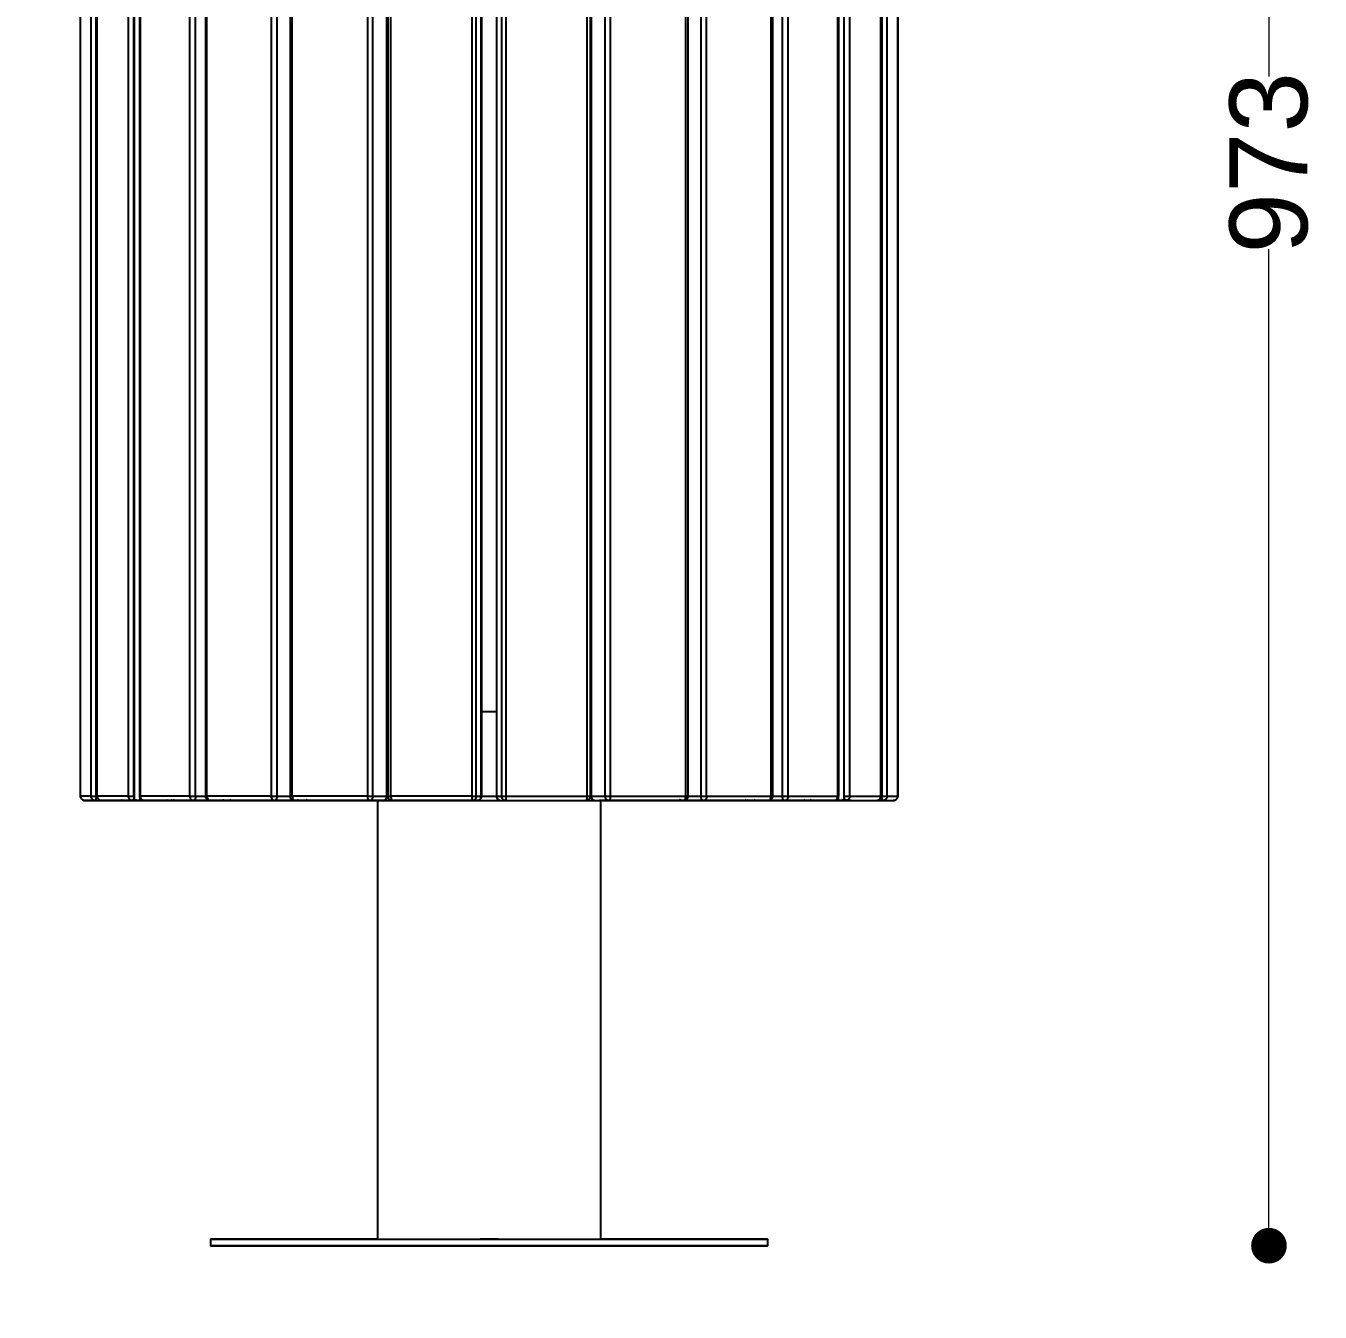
# Model space of a CAD drawing. Header units: millimetres. Extents: x 10366 to 13995, y 24552 to 29685.
# Drawn here: x 11081 to 11662, y 25320 to 25898 of the extents above; entities that cross this region are included whole.
import ezdxf

# ---------------------------------------------------------------- set-up
doc = ezdxf.new("R2010")
doc.units = ezdxf.units.MM
doc.header["$LTSCALE"] = 3
doc.layers.add('Default', color=7, linetype='Continuous')
doc.styles.get("Standard").update_dxf_attribs({"font": 'arial.ttf'})
doc.dimstyles.new('MATEUSZ', dxfattribs={"dimtxt": 35, "dimasz": 16, "dimexe": 0.18, "dimexo": 0.0625, "dimgap": 0.09, "dimtad": 0, "dimdec": 0, "dimdsep": 46, "dimtxsty": 'Standard', "dimblk": 'DOT', "dimcen": 0.09, "dimse1": 1, "dimse2": 1, "dimadec": 0, "dimazin": 0, "dimtfac": 1, "dimtdec": 0, "dimtofl": 0, "dimtmove": 0, "dimatfit": 3, "dimfxl": 1, "dimtolj": 1, "dimtzin": 0, "dimlwd": 9, "dimlwe": 9, "dimarcsym": 0})

# ---------------------------------------------------------------- blocks, each defined once
blk = doc.blocks.new('_Dot')
at = {"color": 0, "linetype": 'ByBlock', "lineweight": -2}
blk.add_line((-0.5, 0), (-1, 0), dxfattribs=at)
at = {"color": 0, "linetype": 'ByBlock', "const_width": 0.5}
blk.add_lwpolyline([(-0.25, 0, 1), (0.25, 0, 1)], format="xyb", close=True, dxfattribs=at)
blk = doc.blocks.new('*D24')
at = {"color": 0, "lineweight": 9, "transparency": 16777216}
for p, q in [((11104.79, 25244.49), (11249.39, 25244.49)), ((11472.79, 25244.49), (11328.19, 25244.49))]:
    blk.add_line(p, q, dxfattribs=at)
at = {"layer": 'Defpoints', "color": 0, "transparency": 16777216}
for p in [(11088.79, 26322.82), (11488.79, 26322.82), (11488.79, 25244.49)]:
    blk.add_point(p, dxfattribs=at)
at = {"color": 0, "lineweight": 9, "transparency": 16777216, "xscale": 16, "yscale": 16, "zscale": 16, "rotation": 180}
blk.add_blockref('_Dot', (11088.79, 25244.49), dxfattribs=at)
at = {"color": 0, "lineweight": 9, "transparency": 16777216, "xscale": 16, "yscale": 16, "zscale": 16}
blk.add_blockref('_Dot', (11488.79, 25244.49), dxfattribs=at)
at = {"color": 0, "transparency": 16777216, "insert": (11288.79, 25244.49), "char_height": 35, "attachment_point": 5}
blk.add_mtext('\\A1;400', dxfattribs=at)
blk = doc.blocks.new('*D25')
at = {"color": 0, "lineweight": 9, "transparency": 16777216}
for p, q in [((11639.02, 26306.82), (11639.02, 25875.07)), ((11639.02, 25365.82), (11639.02, 25797.56))]:
    blk.add_line(p, q, dxfattribs=at)
at = {"layer": 'Defpoints', "color": 0, "transparency": 16777216}
for p in [(11488.79, 26322.82), (11413.82, 25349.82), (11639.02, 25349.82)]:
    blk.add_point(p, dxfattribs=at)
at = {"color": 0, "lineweight": 9, "transparency": 16777216, "xscale": 16, "yscale": 16, "zscale": 16}
for p, rotation in [((11639.02, 26322.82), 90), ((11639.02, 25349.82), 270)]:
    blk.add_blockref('_Dot', p, dxfattribs=dict(at, rotation=rotation))
at = {"color": 0, "transparency": 16777216, "insert": (11639.02, 25836.32), "char_height": 35, "attachment_point": 5, "rotation": 90}
blk.add_mtext('\\A1;973', dxfattribs=at)

msp = doc.modelspace()

# ---------------------------------------------------------------- linework, layer by layer
at = {"layer": 'Default'}
for p, q in [((11105.33, 25551.82), (11105.33, 26147.82)), ((11105.34, 25551.82), (11105.34, 26147.82)), ((11110.1, 25551.82), (11110.1, 26147.82)), ((11112.29, 25551.82), (11112.29, 26147.82)), ((11112.78, 25551.82), (11112.78, 26147.82)), ((11112.87, 25551.82), (11112.87, 26147.82)), ((11126.85, 25551.82), (11126.85, 26147.82)), ((11129.31, 25551.82), (11129.31, 26147.82)), ((11131.95, 25551.82), (11131.95, 26147.82)), ((11132.22, 25551.82), (11132.22, 26147.82)), ((11154.47, 25551.82), (11154.47, 26147.82)), ((11157.03, 25551.82), (11157.03, 26147.82)), ((11161.55, 25551.82), (11161.55, 26147.82)), ((11162.08, 25551.82), (11162.08, 26147.82)), ((11191.11, 25551.82), (11191.11, 26147.82)), ((11193.6, 25551.82), (11193.6, 26147.82)), ((11199.56, 25551.82), (11199.56, 26147.82)), ((11200.44, 25551.82), (11200.44, 26147.82)), ((11234.31, 25551.82), (11234.31, 26147.82)), ((11236.57, 25551.82), (11236.57, 26147.82)), ((11242.82, 25551.82), (11242.82, 26147.82)), ((11243.02, 26147.82), (11243.02, 25551.82)), ((11243.41, 25551.82), (11243.41, 26147.82)), ((11244.74, 25551.82), (11244.74, 26147.82)), ((11281.17, 25551.82), (11281.17, 26147.82)), ((11283.03, 25551.82), (11283.03, 26147.82)), ((11285.3, 25551.82), (11285.3, 26147.82)), ((11285.33, 26147.82), (11285.33, 25551.82)), ((11292.25, 25551.82), (11292.25, 26147.82)), ((11292.27, 25551.82), (11292.27, 26147.82)), ((11294.53, 25551.82), (11294.53, 26147.82)), ((11296.4, 25551.82), (11296.4, 26147.82)), ((11332.83, 25551.82), (11332.83, 26147.82)), ((11334.15, 26147.82), (11334.15, 25551.82)), ((11334.56, 25551.82), (11334.56, 26147.82)), ((11334.75, 25551.82), (11334.75, 26147.82)), ((11341, 25551.82), (11341, 26147.82)), ((11343.26, 25551.82), (11343.26, 26147.82)), ((11377.13, 25551.82), (11377.13, 26147.82)), ((11378.02, 26147.82), (11378.02, 25551.82)), ((11383.97, 25551.82), (11383.97, 26147.82)), ((11386.46, 25551.82), (11386.46, 26147.82)), ((11415.51, 25551.82), (11415.51, 26147.82)), ((11416.04, 26147.82), (11416.04, 25551.82)), ((11420.56, 25551.82), (11420.56, 26147.82)), ((11423.12, 25551.82), (11423.12, 26147.82)), ((11445.38, 25551.82), (11445.38, 26147.82)), ((11445.65, 26147.82), (11445.65, 25551.82)), ((11448.3, 25551.82), (11448.3, 26147.82)), ((11450.76, 25551.82), (11450.76, 26147.82)), ((11464.75, 25551.82), (11464.75, 26147.82)), ((11464.84, 26147.82), (11464.84, 25551.82)), ((11465.34, 25551.82), (11465.34, 26147.82)), ((11467.53, 25551.82), (11467.53, 26147.82)), ((11472.31, 25551.82), (11472.31, 26147.82)), ((11472.32, 26147.82), (11472.32, 25551.82)), ((11129.4, 26059.82), (11129.4, 25549.82)), ((11131.9, 26059.82), (11131.9, 25549.82)), ((11445.63, 26059.82), (11445.63, 25549.82)), ((11448.18, 26059.82), (11448.18, 25549.82)), ((11110.1, 25551.82), (11105.34, 25551.82)), ((11112.08, 25549.82), (11107.32, 25549.82)), ((11107.32, 25549.82), (11123.19, 25549.82)), ((11112.08, 25549.82), (11127.94, 25549.82)), ((11112.29, 25551.82), (11113.1, 25551.82)), ((11126.85, 25551.82), (11112.87, 25551.82)), ((11114.72, 25549.82), (11129.53, 25549.82)), ((11128.7, 25549.82), (11114.72, 25549.82)), ((11128.7, 25549.82), (11143.5, 25549.82)), ((11146.72, 25549.82), (11129.4, 25549.82)), ((11129.4, 25549.82), (11131.9, 25549.82)), ((11149.22, 25549.82), (11131.9, 25549.82)), ((11154.47, 25551.82), (11132.22, 25551.82)), ((11156.06, 25549.82), (11133.81, 25549.82)), ((11133.81, 25549.82), (11146.56, 25549.82)), ((11156.06, 25549.82), (11168.81, 25549.82)), ((11157.03, 25551.82), (11162.08, 25551.82)), ((11191.11, 25551.82), (11162.08, 25551.82)), ((11163.31, 25549.82), (11173.14, 25549.82)), ((11192.34, 25549.82), (11163.31, 25549.82)), ((11192.34, 25549.82), (11202.17, 25549.82)), ((11193.6, 25551.82), (11199.94, 25551.82)), ((11234.31, 25551.82), (11200.44, 25551.82)), ((11235.09, 25549.82), (11201.23, 25549.82)), ((11201.23, 25549.82), (11207.48, 25549.82)), ((11241.35, 25549.82), (11207.48, 25549.82)), ((11235.09, 25549.82), (11241.35, 25549.82)), ((11236.57, 25551.82), (11242.82, 25551.82)), ((11238.82, 25352.82), (11238.82, 25549.82)), ((11281.17, 25551.82), (11244.74, 25551.82)), ((11281.45, 25549.82), (11245.02, 25549.82)), ((11283.72, 25549.82), (11247.29, 25549.82)), ((11281.45, 25549.82), (11283.72, 25549.82)), ((11283.03, 25551.82), (11285.3, 25551.82)), ((11292.27, 25551.82), (11294.53, 25551.82)), ((11293.85, 25549.82), (11296.11, 25549.82)), ((11293.85, 25549.82), (11330.29, 25549.82)), ((11296.11, 25549.82), (11332.55, 25549.82)), ((11296.4, 25551.82), (11332.83, 25551.82)), ((11334.75, 25551.82), (11341, 25551.82)), ((11336.22, 25549.82), (11342.48, 25549.82)), ((11336.22, 25549.82), (11370.1, 25549.82)), ((11338.82, 25549.82), (11338.82, 25352.82)), ((11342.48, 25549.82), (11376.35, 25549.82)), ((11343.26, 25551.82), (11377.13, 25551.82)), ((11370.1, 25549.82), (11376.35, 25549.82)), ((11375.41, 25549.82), (11385.24, 25549.82)), ((11377.84, 25551.82), (11383.97, 25551.82)), ((11385.24, 25549.82), (11414.28, 25549.82)), ((11386.46, 25551.82), (11415.51, 25551.82)), ((11404.45, 25549.82), (11414.28, 25549.82)), ((11408.79, 25549.82), (11421.53, 25549.82)), ((11415.51, 25551.82), (11420.56, 25551.82)), ((11421.53, 25549.82), (11443.79, 25549.82)), ((11423.12, 25551.82), (11445.38, 25551.82)), ((11428.43, 25549.82), (11445.63, 25549.82)), ((11430.98, 25549.82), (11448.18, 25549.82)), ((11431.05, 25549.82), (11443.79, 25549.82)), ((11434.11, 25549.82), (11448.91, 25549.82)), ((11445.63, 25549.82), (11448.18, 25549.82)), ((11448.1, 25549.82), (11462.9, 25549.82)), ((11448.91, 25549.82), (11462.9, 25549.82)), ((11449.68, 25549.82), (11465.55, 25549.82)), ((11450.76, 25551.82), (11464.75, 25551.82)), ((11454.46, 25549.82), (11470.32, 25549.82)), ((11464.68, 25551.82), (11465.34, 25551.82)), ((11465.55, 25549.82), (11470.32, 25549.82)), ((11467.53, 25551.82), (11472.31, 25551.82)), ((11163.82, 25349.82), (11163.82, 25352.82)), ((11413.82, 25352.82), (11413.82, 25349.82))]:
    msp.add_line(p, q, dxfattribs=at)
for points in [[(11242.82, 25589.82, 0), (11243.41, 25589.82, 0)], [(11242.82, 25589.82, 0), (11243.41, 25589.82, 0)], [(11285.3, 25589.82, 0), (11288.82, 25589.82, 0)], [(11285.3, 25589.82, 0), (11288.82, 25589.82, 0)], [(11288.82, 25589.82, 0), (11292.27, 25589.82, 0)], [(11288.82, 25589.82, 0), (11292.27, 25589.82, 0)], [(11334.15, 25589.82, 0), (11334.75, 25589.82, 0)], [(11334.15, 25589.82, 0), (11334.75, 25589.82, 0)], [(11107.32, 25549.82, 0), (11107.13, 25549.83, 0), (11106.94, 25549.86, 0), (11106.75, 25549.9, 0), (11106.57, 25549.96, 0), (11106.4, 25550.04, 0), (11106.24, 25550.14, 0), (11106.08, 25550.25, 0), (11105.93, 25550.38, 0), (11105.8, 25550.53, 0), (11105.68, 25550.68, 0), (11105.57, 25550.86, 0), (11105.48, 25551.04, 0), (11105.42, 25551.22, 0), (11105.37, 25551.42, 0), (11105.34, 25551.62, 0), (11105.33, 25551.82, 0)], [(11105.44, 25551.18, 0), (11105.36, 25551.5, 0), (11105.34, 25551.82, 0)], [(11105.34, 25551.82, 0), (11105.34, 25551.64, 0), (11105.37, 25551.45, 0), (11105.41, 25551.27, 0), (11105.48, 25551.08, 0), (11105.56, 25550.9, 0), (11105.66, 25550.72, 0), (11105.78, 25550.56, 0), (11105.92, 25550.4, 0), (11106.07, 25550.27, 0), (11106.23, 25550.14, 0), (11106.41, 25550.04, 0), (11106.59, 25549.96, 0), (11106.77, 25549.9, 0), (11106.96, 25549.85, 0), (11107.14, 25549.83, 0), (11107.32, 25549.82, 0)], [(11112.08, 25549.82, 0), (11111.9, 25549.83, 0), (11111.72, 25549.85, 0), (11111.53, 25549.9, 0), (11111.35, 25549.96, 0), (11111.17, 25550.04, 0), (11110.99, 25550.14, 0), (11110.83, 25550.27, 0), (11110.68, 25550.4, 0), (11110.54, 25550.56, 0), (11110.42, 25550.72, 0), (11110.32, 25550.9, 0), (11110.23, 25551.08, 0), (11110.17, 25551.27, 0), (11110.13, 25551.45, 0), (11110.1, 25551.64, 0), (11110.1, 25551.82, 0)], [(11110.1, 25551.82, 0), (11110.17, 25551.82, 0), (11110.53, 25551.82, 0), (11112.29, 25551.82, 0)], [(11112.29, 25551.82, 0), (11112.22, 25550.4, 0), (11112.15, 25549.96, 0), (11112.14, 25549.9, 0), (11112.12, 25549.85, 0), (11112.11, 25549.84, 0), (11112.1, 25549.83, 0), (11112.1, 25549.83, 0), (11112.09, 25549.82, 0), (11112.09, 25549.82, 0), (11112.09, 25549.82, 0), (11112.08, 25549.82, 0), (11112.08, 25549.82, 0), (11112.08, 25549.82, 0)], [(11114.72, 25549.82, 0), (11114.53, 25549.83, 0), (11114.35, 25549.86, 0), (11114.17, 25549.9, 0), (11113.99, 25549.97, 0), (11113.82, 25550.05, 0), (11113.66, 25550.14, 0), (11113.51, 25550.26, 0), (11113.36, 25550.39, 0), (11113.23, 25550.53, 0), (11113.12, 25550.69, 0), (11113.02, 25550.86, 0), (11112.93, 25551.04, 0), (11112.86, 25551.23, 0), (11112.82, 25551.42, 0), (11112.79, 25551.62, 0), (11112.78, 25551.82, 0)], [(11112.87, 25551.82, 0), (11112.91, 25551.45, 0), (11112.95, 25551.27, 0), (11113, 25551.08, 0), (11113.08, 25550.9, 0), (11113.18, 25550.72, 0), (11113.29, 25550.56, 0), (11113.42, 25550.4, 0), (11113.56, 25550.27, 0), (11113.71, 25550.14, 0), (11113.87, 25550.04, 0), (11114.04, 25549.96, 0), (11114.22, 25549.9, 0), (11114.39, 25549.85, 0), (11114.56, 25549.83, 0), (11114.72, 25549.82, 0)], [(11114.75, 25549.82, 0), (11114.58, 25549.83, 0), (11114.4, 25549.85, 0), (11114.22, 25549.9, 0), (11114.04, 25549.97, 0)], [(11124.06, 25550.03, 0), (11123.85, 25549.93, 0), (11123.62, 25549.87, 0), (11123.4, 25549.83, 0), (11123.19, 25549.82, 0)], [(11123.19, 25549.82, 0), (11123.36, 25549.83, 0), (11123.54, 25549.85, 0), (11123.72, 25549.89, 0), (11123.9, 25549.95, 0)], [(11238.83, 25549.82, 0), (11148.25, 25549.82, 0), (11128.65, 25549.82, 0), (11126.19, 25549.82, 0), (11126.18, 25549.82, 0), (11126.18, 25549.82, 0), (11126.18, 25549.82, 0), (11126.18, 25549.82, 0), (11126.18, 25549.82, 0), (11126.18, 25549.82, 0), (11126.18, 25549.82, 0), (11126.18, 25549.82, 0), (11126.18, 25549.82, 0), (11126.18, 25549.82, 0), (11126.18, 25549.82, 0), (11126.18, 25549.82, 0), (11126.18, 25549.82, 0), (11126.19, 25549.82, 0), (11126.2, 25549.82, 0), (11126.24, 25549.82, 0), (11126.41, 25549.82, 0), (11127.09, 25549.82, 0), (11129.96, 25549.82, 0), (11142.12, 25549.82, 0), (11288.82, 25549.82, 0)], [(11238.83, 25549.82, 0), (11148.25, 25549.82, 0), (11128.65, 25549.82, 0), (11126.19, 25549.82, 0), (11126.18, 25549.82, 0), (11126.18, 25549.82, 0), (11126.18, 25549.82, 0), (11126.18, 25549.82, 0), (11126.18, 25549.82, 0), (11126.18, 25549.82, 0), (11126.18, 25549.82, 0), (11126.18, 25549.82, 0), (11126.18, 25549.82, 0), (11126.18, 25549.82, 0), (11126.18, 25549.82, 0), (11126.18, 25549.82, 0), (11126.18, 25549.82, 0), (11126.19, 25549.82, 0), (11126.2, 25549.82, 0), (11126.24, 25549.82, 0), (11126.41, 25549.82, 0), (11127.09, 25549.82, 0), (11129.96, 25549.82, 0), (11142.12, 25549.82, 0), (11288.82, 25549.82, 0)], [(11126.85, 25551.82, 0), (11127.2, 25551.82, 0), (11129.31, 25551.82, 0)], [(11128.7, 25549.82, 0), (11128.53, 25549.83, 0), (11128.36, 25549.85, 0), (11128.19, 25549.9, 0), (11128.02, 25549.96, 0), (11127.85, 25550.04, 0), (11127.69, 25550.14, 0), (11127.53, 25550.27, 0), (11127.39, 25550.4, 0), (11127.26, 25550.56, 0), (11127.15, 25550.72, 0), (11127.05, 25550.9, 0), (11126.98, 25551.08, 0), (11126.92, 25551.27, 0), (11126.88, 25551.45, 0), (11126.85, 25551.82, 0)], [(11129.03, 25550.14, 0), (11128.78, 25550, 0), (11128.5, 25549.9, 0), (11128.23, 25549.84, 0), (11127.94, 25549.82, 0)], [(11129.31, 25551.82, 0), (11129.26, 25551.08, 0), (11129.21, 25550.72, 0), (11129.13, 25550.4, 0), (11129.03, 25550.14, 0), (11128.98, 25550.04, 0), (11128.92, 25549.96, 0), (11128.86, 25549.9, 0), (11128.84, 25549.87, 0), (11128.81, 25549.85, 0), (11128.78, 25549.84, 0), (11128.75, 25549.83, 0), (11128.72, 25549.82, 0), (11128.7, 25549.82, 0)], [(11129.53, 25549.82, 0), (11129.7, 25549.83, 0), (11129.88, 25549.86, 0), (11130.07, 25549.91, 0), (11130.25, 25549.98, 0)], [(11130.4, 25550.05, 0), (11130.19, 25549.94, 0), (11129.97, 25549.87, 0), (11129.76, 25549.83, 0), (11129.55, 25549.82, 0)], [(11133.81, 25549.82, 0), (11133.63, 25549.83, 0), (11133.45, 25549.86, 0), (11133.27, 25549.91, 0), (11133.1, 25549.97, 0), (11132.94, 25550.05, 0), (11132.78, 25550.15, 0), (11132.64, 25550.27, 0), (11132.5, 25550.4, 0), (11132.38, 25550.54, 0), (11132.27, 25550.7, 0), (11132.17, 25550.87, 0), (11132.09, 25551.05, 0), (11132.03, 25551.23, 0), (11131.99, 25551.43, 0), (11131.96, 25551.62, 0), (11131.95, 25551.82, 0)], [(11132.22, 25551.82, 0), (11132.25, 25551.45, 0), (11132.33, 25551.08, 0), (11132.4, 25550.9, 0), (11132.48, 25550.72, 0), (11132.58, 25550.56, 0), (11132.69, 25550.4, 0), (11132.81, 25550.27, 0), (11132.94, 25550.14, 0), (11133.08, 25550.04, 0), (11133.23, 25549.96, 0), (11133.38, 25549.9, 0), (11133.52, 25549.85, 0), (11133.67, 25549.83, 0), (11133.81, 25549.82, 0)], [(11133.86, 25549.82, 0), (11133.56, 25549.84, 0), (11133.27, 25549.92, 0), (11133, 25550.04, 0), (11132.75, 25550.21, 0)], [(11144.45, 25550.07, 0), (11144.22, 25549.96, 0), (11143.99, 25549.88, 0), (11143.75, 25549.84, 0), (11143.5, 25549.82, 0)], [(11144.46, 25550.06, 0), (11144.24, 25549.95, 0), (11144.01, 25549.88, 0), (11143.78, 25549.83, 0), (11143.53, 25549.82, 0)], [(11146.6, 25549.82, 0), (11146.53, 25549.82, 0), (11146.45, 25549.84, 0), (11146.38, 25549.87, 0), (11146.31, 25549.91, 0), (11146.23, 25549.96, 0), (11146.16, 25550.03, 0), (11146.09, 25550.11, 0), (11146.03, 25550.2, 0)], [(11146.56, 25549.82, 0), (11146.71, 25549.83, 0), (11146.87, 25549.86, 0), (11147.03, 25549.91, 0), (11147.19, 25549.98, 0)], [(11147.34, 25550.05, 0), (11147.16, 25549.95, 0), (11146.97, 25549.87, 0), (11146.78, 25549.83, 0), (11146.6, 25549.82, 0)], [(11154.47, 25551.82, 0), (11157.03, 25551.82, 0)], [(11156.06, 25549.82, 0), (11155.92, 25549.83, 0), (11155.77, 25549.85, 0), (11155.63, 25549.9, 0), (11155.48, 25549.96, 0), (11155.33, 25550.04, 0), (11155.19, 25550.14, 0), (11155.06, 25550.27, 0), (11154.94, 25550.4, 0), (11154.83, 25550.56, 0), (11154.73, 25550.72, 0), (11154.65, 25550.9, 0), (11154.53, 25551.27, 0), (11154.49, 25551.55, 0), (11154.47, 25551.82, 0)], [(11157.03, 25551.82, 0), (11157.02, 25551.45, 0), (11156.96, 25551.08, 0), (11156.87, 25550.72, 0), (11156.75, 25550.4, 0), (11156.67, 25550.27, 0), (11156.59, 25550.14, 0), (11156.51, 25550.04, 0), (11156.42, 25549.96, 0), (11156.33, 25549.9, 0), (11156.24, 25549.85, 0), (11156.2, 25549.84, 0), (11156.15, 25549.83, 0), (11156.11, 25549.82, 0), (11156.06, 25549.82, 0)], [(11163.31, 25549.82, 0), (11163.13, 25549.83, 0), (11162.95, 25549.86, 0), (11162.78, 25549.91, 0), (11162.62, 25549.98, 0), (11162.46, 25550.07, 0), (11162.31, 25550.17, 0), (11162.17, 25550.29, 0), (11162.05, 25550.42, 0), (11161.94, 25550.56, 0), (11161.83, 25550.72, 0), (11161.75, 25550.89, 0), (11161.67, 25551.07, 0), (11161.62, 25551.25, 0), (11161.58, 25551.44, 0), (11161.55, 25551.82, 0)], [(11162.08, 25551.82, 0), (11162.1, 25551.45, 0), (11162.16, 25551.08, 0), (11162.28, 25550.72, 0), (11162.44, 25550.4, 0), (11162.53, 25550.27, 0), (11162.64, 25550.14, 0), (11162.74, 25550.04, 0), (11162.86, 25549.96, 0), (11162.97, 25549.9, 0), (11163.08, 25549.85, 0), (11163.2, 25549.83, 0), (11163.31, 25549.82, 0)], [(11168.81, 25549.82, 0), (11168.88, 25549.82, 0), (11168.95, 25549.84, 0), (11169.02, 25549.86, 0), (11169.09, 25549.9, 0), (11169.16, 25549.95, 0), (11169.23, 25550.01, 0), (11169.29, 25550.09, 0), (11169.36, 25550.17, 0)], [(11169.68, 25550.05, 0), (11169.47, 25549.95, 0), (11169.26, 25549.88, 0), (11169.04, 25549.83, 0), (11168.81, 25549.82, 0)], [(11168.86, 25549.82, 0), (11169.08, 25549.84, 0), (11169.19, 25549.86, 0), (11169.3, 25549.9, 0), (11169.42, 25549.95, 0), (11169.53, 25550, 0), (11169.74, 25550.16, 0)], [(11169.69, 25550.03, 0), (11169.5, 25549.94, 0), (11169.29, 25549.87, 0), (11169.08, 25549.83, 0), (11168.86, 25549.82, 0)], [(11173.19, 25549.82, 0), (11173.1, 25549.82, 0), (11173, 25549.84, 0), (11172.9, 25549.87, 0), (11172.8, 25549.91, 0), (11172.71, 25549.97, 0), (11172.61, 25550.04, 0), (11172.52, 25550.13, 0), (11172.43, 25550.22, 0)], [(11191.11, 25551.82, 0), (11193.6, 25551.82, 0)], [(11192.34, 25549.82, 0), (11192.23, 25549.83, 0), (11192.12, 25549.85, 0), (11192, 25549.9, 0), (11191.89, 25549.96, 0), (11191.78, 25550.04, 0), (11191.67, 25550.14, 0), (11191.57, 25550.27, 0), (11191.47, 25550.4, 0), (11191.39, 25550.56, 0), (11191.25, 25550.9, 0), (11191.16, 25551.27, 0), (11191.11, 25551.82, 0)], [(11193.6, 25551.82, 0), (11193.58, 25551.45, 0), (11193.51, 25551.08, 0), (11193.4, 25550.72, 0), (11193.23, 25550.4, 0), (11193.14, 25550.27, 0), (11193.03, 25550.14, 0), (11192.92, 25550.04, 0), (11192.81, 25549.96, 0), (11192.69, 25549.9, 0), (11192.57, 25549.85, 0), (11192.45, 25549.83, 0), (11192.34, 25549.82, 0)], [(11199.56, 25551.82, 0), (11199.56, 25551.82, 0), (11199.56, 25551.82, 0), (11199.56, 25551.82, 0), (11199.56, 25551.82, 0), (11199.56, 25551.82, 0), (11199.56, 25551.82, 0), (11199.56, 25551.82, 0), (11199.56, 25551.82, 0), (11199.56, 25551.82, 0), (11199.56, 25551.82, 0), (11199.56, 25551.82, 0), (11199.56, 25551.82, 0), (11199.56, 25551.82, 0), (11199.56, 25551.82, 0), (11199.59, 25551.82, 0), (11199.8, 25551.82, 0), (11200.44, 25551.82, 0)], [(11201.23, 25549.82, 0), (11201.05, 25549.83, 0), (11200.88, 25549.86, 0), (11200.72, 25549.91, 0), (11200.56, 25549.99, 0), (11200.41, 25550.08, 0), (11200.26, 25550.18, 0), (11200.14, 25550.3, 0), (11200.02, 25550.44, 0), (11199.91, 25550.58, 0), (11199.82, 25550.74, 0), (11199.68, 25551.08, 0), (11199.59, 25551.45, 0), (11199.56, 25551.82, 0)], [(11200.44, 25551.82, 0), (11200.5, 25551.08, 0), (11200.57, 25550.72, 0), (11200.67, 25550.4, 0), (11200.8, 25550.14, 0), (11200.87, 25550.04, 0), (11200.94, 25549.96, 0), (11201.01, 25549.9, 0), (11201.05, 25549.87, 0), (11201.08, 25549.85, 0), (11201.12, 25549.84, 0), (11201.15, 25549.83, 0), (11201.19, 25549.82, 0), (11201.23, 25549.82, 0)], [(11200.57, 25550.08, 0), (11200.75, 25549.96, 0), (11200.93, 25549.88, 0), (11201.12, 25549.83, 0), (11201.3, 25549.82, 0)], [(11202.17, 25549.82, 0), (11202.26, 25549.82, 0), (11202.35, 25549.84, 0), (11202.43, 25549.86, 0), (11202.52, 25549.9, 0), (11202.61, 25549.95, 0), (11202.7, 25550, 0), (11202.79, 25550.07, 0), (11202.87, 25550.15, 0)], [(11202.99, 25550.05, 0), (11202.8, 25549.95, 0), (11202.6, 25549.88, 0), (11202.39, 25549.83, 0), (11202.17, 25549.82, 0)], [(11203.01, 25550.02, 0), (11202.82, 25549.93, 0), (11202.63, 25549.87, 0), (11202.44, 25549.83, 0), (11202.23, 25549.82, 0)], [(11207.55, 25549.82, 0), (11207.44, 25549.82, 0), (11207.33, 25549.84, 0), (11207.22, 25549.87, 0), (11207.11, 25549.91, 0), (11207, 25549.96, 0), (11206.89, 25550.03, 0), (11206.78, 25550.11, 0), (11206.68, 25550.2, 0)], [(11235.09, 25549.82, 0), (11235.06, 25549.82, 0), (11235.02, 25549.83, 0), (11234.99, 25549.84, 0), (11234.95, 25549.85, 0), (11234.91, 25549.87, 0), (11234.88, 25549.9, 0), (11234.8, 25549.96, 0), (11234.73, 25550.04, 0), (11234.66, 25550.14, 0), (11234.6, 25550.27, 0), (11234.49, 25550.56, 0), (11234.4, 25550.9, 0), (11234.34, 25551.27, 0), (11234.31, 25551.82, 0)], [(11234.31, 25551.82, 0), (11236.57, 25551.82, 0)], [(11236.57, 25551.82, 0), (11236.54, 25551.45, 0), (11236.46, 25551.08, 0), (11236.33, 25550.72, 0), (11236.24, 25550.56, 0), (11236.13, 25550.4, 0), (11236.02, 25550.27, 0), (11235.9, 25550.14, 0), (11235.77, 25550.04, 0), (11235.63, 25549.96, 0), (11235.5, 25549.9, 0), (11235.36, 25549.85, 0), (11235.22, 25549.83, 0), (11235.09, 25549.82, 0)], [(11238.82, 25549.82, 0), (11238.82, 25549.82, 0), (11238.82, 25549.82, 0), (11238.82, 25549.82, 0), (11238.82, 25549.82, 0), (11238.82, 25549.82, 0), (11238.82, 25549.82, 0), (11238.82, 25549.82, 0), (11238.82, 25549.82, 0), (11238.82, 25549.82, 0), (11238.82, 25549.82, 0), (11238.83, 25549.82, 0), (11238.84, 25549.82, 0), (11238.91, 25549.82, 0), (11239.17, 25549.82, 0), (11240.28, 25549.82, 0), (11244.99, 25549.82, 0), (11288.82, 25549.82, 0)], [(11241.35, 25549.82, 0), (11241.48, 25549.83, 0), (11241.62, 25549.85, 0), (11241.76, 25549.9, 0), (11241.89, 25549.96, 0), (11242.03, 25550.04, 0), (11242.16, 25550.14, 0), (11242.28, 25550.27, 0), (11242.39, 25550.4, 0), (11242.49, 25550.56, 0), (11242.58, 25550.72, 0), (11242.72, 25551.08, 0), (11242.8, 25551.45, 0), (11242.82, 25551.82, 0)], [(11243.02, 25551.82, 0), (11242.99, 25551.44, 0), (11242.89, 25551.06, 0), (11242.74, 25550.71, 0), (11242.64, 25550.56, 0), (11242.54, 25550.41, 0), (11242.42, 25550.28, 0), (11242.29, 25550.16, 0), (11242.15, 25550.06, 0), (11242, 25549.98, 0), (11241.85, 25549.91, 0), (11241.68, 25549.86, 0), (11241.52, 25549.83, 0), (11241.35, 25549.82, 0)], [(11242.82, 25551.82, 0), (11243.64, 25551.82, 0)], [(11243.44, 25551.82, 0), (11243.42, 25551.82, 0), (11243.41, 25551.82, 0), (11243.41, 25551.82, 0), (11243.41, 25551.82, 0), (11243.41, 25551.82, 0), (11243.41, 25551.82, 0), (11243.41, 25551.82, 0), (11243.41, 25551.82, 0), (11243.41, 25551.82, 0), (11243.41, 25551.82, 0), (11243.41, 25551.82, 0), (11243.41, 25551.82, 0), (11243.41, 25551.82, 0), (11243.41, 25551.82, 0), (11243.41, 25551.82, 0), (11243.41, 25551.82, 0), (11243.41, 25551.82, 0), (11243.41, 25551.82, 0), (11243.41, 25551.82, 0), (11243.41, 25551.82, 0), (11243.41, 25551.82, 0), (11243.41, 25551.82, 0), (11243.41, 25551.82, 0), (11243.42, 25551.82, 0), (11243.43, 25551.82, 0), (11243.47, 25551.82, 0), (11243.63, 25551.82, 0), (11244.74, 25551.82, 0)], [(11245.02, 25549.82, 0), (11244.85, 25549.83, 0), (11244.67, 25549.87, 0), (11244.51, 25549.92, 0), (11244.36, 25550, 0), (11244.21, 25550.09, 0), (11244.08, 25550.2, 0), (11243.95, 25550.32, 0), (11243.84, 25550.46, 0), (11243.74, 25550.6, 0), (11243.58, 25550.92, 0), (11243.47, 25551.27, 0), (11243.43, 25551.54, 0), (11243.41, 25551.82, 0)], [(11243.52, 25551.18, 0), (11243.46, 25551.5, 0), (11243.44, 25551.82, 0)], [(11245.02, 25549.82, 0), (11244.87, 25549.83, 0), (11244.71, 25549.86, 0), (11244.55, 25549.91, 0), (11244.4, 25549.98, 0)], [(11244.74, 25551.82, 0), (11244.82, 25550.4, 0), (11244.87, 25550.14, 0), (11244.92, 25549.96, 0), (11244.94, 25549.9, 0), (11244.96, 25549.87, 0), (11244.97, 25549.85, 0), (11244.98, 25549.84, 0), (11244.99, 25549.83, 0), (11245, 25549.83, 0), (11245, 25549.82, 0), (11245.01, 25549.82, 0), (11245.02, 25549.82, 0), (11245.02, 25549.82, 0)], [(11281.45, 25549.82, 0), (11281.44, 25549.82, 0), (11281.44, 25549.82, 0), (11281.43, 25549.82, 0), (11281.43, 25549.83, 0), (11281.42, 25549.83, 0), (11281.41, 25549.84, 0), (11281.4, 25549.85, 0), (11281.39, 25549.87, 0), (11281.36, 25549.93, 0), (11281.33, 25550, 0), (11281.28, 25550.2, 0), (11281.21, 25550.81, 0), (11281.17, 25551.82, 0)], [(11281.17, 25551.82, 0), (11283.03, 25551.82, 0)], [(11283.03, 25551.82, 0), (11283.01, 25551.45, 0), (11282.92, 25551.08, 0), (11282.78, 25550.72, 0), (11282.68, 25550.56, 0), (11282.57, 25550.4, 0), (11282.45, 25550.27, 0), (11282.32, 25550.14, 0), (11282.18, 25550.04, 0), (11282.03, 25549.96, 0), (11281.89, 25549.9, 0), (11281.74, 25549.85, 0), (11281.59, 25549.83, 0), (11281.45, 25549.82, 0)], [(11283.72, 25549.82, 0), (11283.86, 25549.83, 0), (11284.01, 25549.85, 0), (11284.15, 25549.9, 0), (11284.3, 25549.96, 0), (11284.44, 25550.04, 0), (11284.58, 25550.14, 0), (11284.72, 25550.27, 0), (11284.84, 25550.4, 0), (11284.95, 25550.56, 0), (11285.04, 25550.72, 0), (11285.12, 25550.9, 0), (11285.24, 25551.27, 0), (11285.29, 25551.55, 0), (11285.3, 25551.82, 0)], [(11285.33, 25551.82, 0), (11285.29, 25551.42, 0), (11285.2, 25551.04, 0), (11285.05, 25550.7, 0), (11284.96, 25550.55, 0), (11284.86, 25550.41, 0), (11284.75, 25550.28, 0), (11284.62, 25550.16, 0), (11284.49, 25550.07, 0), (11284.35, 25549.98, 0), (11284.2, 25549.91, 0), (11284.04, 25549.86, 0), (11283.88, 25549.83, 0), (11283.72, 25549.82, 0)], [(11285.23, 25551.82, 0), (11288.82, 25551.82, 0)], [(11288.82, 25551.82, 0), (11292.55, 25551.82, 0)], [(11288.82, 25549.82, 0), (11327.24, 25549.82, 0), (11337.29, 25549.82, 0), (11338.78, 25549.82, 0), (11338.82, 25549.82, 0), (11338.82, 25549.82, 0), (11338.82, 25549.82, 0), (11338.82, 25549.82, 0), (11338.82, 25549.82, 0), (11338.82, 25549.82, 0), (11338.82, 25549.82, 0), (11338.82, 25549.82, 0), (11338.82, 25549.82, 0), (11338.82, 25549.82, 0), (11338.82, 25549.82, 0), (11338.82, 25549.82, 0), (11338.82, 25549.82, 0), (11338.82, 25549.82, 0), (11338.82, 25549.82, 0), (11338.82, 25549.82, 0), (11338.82, 25549.82, 0), (11338.8, 25549.82, 0), (11338.72, 25549.82, 0), (11338.18, 25549.82, 0)], [(11288.82, 25549.82, 0), (11449.6, 25549.82, 0), (11451.08, 25549.82, 0), (11451.4, 25549.82, 0), (11451.46, 25549.82, 0), (11451.46, 25549.82, 0), (11451.46, 25549.82, 0), (11451.46, 25549.82, 0), (11451.46, 25549.82, 0), (11451.46, 25549.82, 0), (11451.46, 25549.82, 0), (11451.46, 25549.82, 0), (11451.46, 25549.82, 0), (11451.46, 25549.82, 0), (11451.46, 25549.82, 0), (11451.46, 25549.82, 0), (11451.46, 25549.82, 0), (11451.46, 25549.82, 0), (11451.46, 25549.82, 0), (11451.46, 25549.82, 0), (11451.45, 25549.82, 0), (11451.41, 25549.82, 0), (11451.24, 25549.82, 0), (11450.55, 25549.82, 0), (11447.68, 25549.82, 0), (11435.51, 25549.82, 0), (11338.57, 25549.82, 0)], [(11288.82, 25549.82, 0), (11449.6, 25549.82, 0), (11451.08, 25549.82, 0), (11451.4, 25549.82, 0), (11451.46, 25549.82, 0), (11451.46, 25549.82, 0), (11451.46, 25549.82, 0), (11451.46, 25549.82, 0), (11451.46, 25549.82, 0), (11451.46, 25549.82, 0), (11451.46, 25549.82, 0), (11451.46, 25549.82, 0), (11451.46, 25549.82, 0), (11451.46, 25549.82, 0), (11451.46, 25549.82, 0), (11451.46, 25549.82, 0), (11451.46, 25549.82, 0), (11451.46, 25549.82, 0), (11451.46, 25549.82, 0), (11451.46, 25549.82, 0), (11451.45, 25549.82, 0), (11451.41, 25549.82, 0), (11451.24, 25549.82, 0), (11450.55, 25549.82, 0), (11447.68, 25549.82, 0), (11435.51, 25549.82, 0), (11338.57, 25549.82, 0)], [(11293.85, 25549.82, 0), (11293.68, 25549.83, 0), (11293.51, 25549.87, 0), (11293.35, 25549.92, 0), (11293.19, 25550, 0), (11293.05, 25550.09, 0), (11292.91, 25550.2, 0), (11292.79, 25550.32, 0), (11292.67, 25550.46, 0), (11292.58, 25550.6, 0), (11292.42, 25550.92, 0), (11292.31, 25551.27, 0), (11292.26, 25551.54, 0), (11292.25, 25551.82, 0)], [(11292.27, 25551.82, 0), (11292.3, 25551.45, 0), (11292.38, 25551.08, 0), (11292.53, 25550.72, 0), (11292.62, 25550.56, 0), (11292.73, 25550.4, 0), (11292.86, 25550.27, 0), (11292.99, 25550.14, 0), (11293.13, 25550.04, 0), (11293.27, 25549.96, 0), (11293.42, 25549.9, 0), (11293.57, 25549.85, 0), (11293.71, 25549.83, 0), (11293.85, 25549.82, 0)], [(11294.53, 25551.82, 0), (11294.61, 25551.82, 0), (11294.94, 25551.82, 0), (11296.4, 25551.82, 0)], [(11296.11, 25549.82, 0), (11295.97, 25549.83, 0), (11295.83, 25549.85, 0), (11295.68, 25549.9, 0), (11295.53, 25549.96, 0), (11295.39, 25550.04, 0), (11295.25, 25550.14, 0), (11295.12, 25550.27, 0), (11294.99, 25550.4, 0), (11294.88, 25550.56, 0), (11294.79, 25550.72, 0), (11294.71, 25550.9, 0), (11294.59, 25551.27, 0), (11294.54, 25551.55, 0), (11294.53, 25551.82, 0)], [(11296.4, 25551.82, 0), (11296.31, 25550.4, 0), (11296.27, 25550.14, 0), (11296.22, 25549.96, 0), (11296.19, 25549.9, 0), (11296.18, 25549.87, 0), (11296.17, 25549.85, 0), (11296.15, 25549.84, 0), (11296.15, 25549.83, 0), (11296.14, 25549.83, 0), (11296.13, 25549.82, 0), (11296.13, 25549.82, 0), (11296.12, 25549.82, 0), (11296.11, 25549.82, 0)], [(11330.29, 25549.82, 0), (11330.43, 25549.83, 0), (11330.58, 25549.85, 0), (11330.73, 25549.9, 0), (11330.89, 25549.97, 0)], [(11332.55, 25549.82, 0), (11332.55, 25549.82, 0), (11332.56, 25549.82, 0), (11332.56, 25549.82, 0), (11332.57, 25549.83, 0), (11332.58, 25549.83, 0), (11332.58, 25549.84, 0), (11332.6, 25549.85, 0), (11332.61, 25549.87, 0), (11332.64, 25549.93, 0), (11332.66, 25550, 0), (11332.71, 25550.2, 0), (11332.79, 25550.81, 0), (11332.83, 25551.82, 0)], [(11334.15, 25551.82, 0), (11334.13, 25551.45, 0), (11334.04, 25551.09, 0), (11333.91, 25550.76, 0), (11333.82, 25550.6, 0), (11333.73, 25550.46, 0), (11333.61, 25550.32, 0), (11333.49, 25550.2, 0), (11333.35, 25550.09, 0), (11333.21, 25550, 0), (11333.05, 25549.92, 0), (11332.89, 25549.87, 0), (11332.72, 25549.83, 0), (11332.55, 25549.82, 0)], [(11332.83, 25551.82, 0), (11333.86, 25551.82, 0), (11334.12, 25551.82, 0), (11334.15, 25551.82, 0), (11334.15, 25551.82, 0), (11334.15, 25551.82, 0), (11334.15, 25551.82, 0), (11334.15, 25551.82, 0), (11334.15, 25551.82, 0), (11334.15, 25551.82, 0), (11334.15, 25551.82, 0), (11334.15, 25551.82, 0), (11334.15, 25551.82, 0), (11334.15, 25551.82, 0), (11334.15, 25551.82, 0), (11334.15, 25551.82, 0), (11334.15, 25551.82, 0), (11334.15, 25551.82, 0), (11334.15, 25551.82, 0), (11334.15, 25551.82, 0), (11334.13, 25551.82, 0)], [(11334.13, 25551.82, 0), (11334.11, 25551.48, 0), (11334.03, 25551.14, 0)], [(11334.14, 25551.82, 0), (11334.91, 25551.82, 0)], [(11336.22, 25549.82, 0), (11336.05, 25549.83, 0), (11335.88, 25549.86, 0), (11335.71, 25549.91, 0), (11335.55, 25549.99, 0), (11335.4, 25550.08, 0), (11335.26, 25550.18, 0), (11335.13, 25550.3, 0), (11335.02, 25550.44, 0), (11334.91, 25550.58, 0), (11334.82, 25550.74, 0), (11334.68, 25551.08, 0), (11334.59, 25551.45, 0), (11334.56, 25551.82, 0)], [(11334.75, 25551.82, 0), (11334.78, 25551.45, 0), (11334.85, 25551.08, 0), (11334.99, 25550.72, 0), (11335.08, 25550.56, 0), (11335.18, 25550.4, 0), (11335.3, 25550.27, 0), (11335.42, 25550.14, 0), (11335.55, 25550.04, 0), (11335.68, 25549.96, 0), (11335.82, 25549.9, 0), (11335.96, 25549.85, 0), (11336.09, 25549.83, 0), (11336.22, 25549.82, 0)], [(11341, 25551.82, 0), (11341.99, 25551.82, 0), (11343.26, 25551.82, 0)], [(11342.48, 25549.82, 0), (11342.34, 25549.83, 0), (11342.21, 25549.85, 0), (11342.07, 25549.9, 0), (11341.93, 25549.96, 0), (11341.8, 25550.04, 0), (11341.67, 25550.14, 0), (11341.55, 25550.27, 0), (11341.43, 25550.4, 0), (11341.33, 25550.56, 0), (11341.24, 25550.72, 0), (11341.11, 25551.08, 0), (11341.03, 25551.45, 0), (11341, 25551.82, 0)], [(11343.26, 25551.82, 0), (11343.2, 25551.08, 0), (11343.13, 25550.72, 0), (11343.03, 25550.4, 0), (11342.9, 25550.14, 0), (11342.83, 25550.04, 0), (11342.76, 25549.96, 0), (11342.69, 25549.9, 0), (11342.65, 25549.87, 0), (11342.62, 25549.85, 0), (11342.58, 25549.84, 0), (11342.55, 25549.83, 0), (11342.51, 25549.82, 0), (11342.48, 25549.82, 0)], [(11375.41, 25549.82, 0), (11375.27, 25549.83, 0), (11375.13, 25549.84, 0), (11375, 25549.87, 0), (11374.74, 25549.97, 0), (11374.55, 25550.07, 0), (11374.38, 25550.2, 0)], [(11375.47, 25549.82, 0), (11375.22, 25549.84, 0), (11374.97, 25549.9, 0), (11374.74, 25550, 0), (11374.52, 25550.13, 0)], [(11374.81, 25550.06, 0), (11374.96, 25549.95, 0), (11375.03, 25549.91, 0), (11375.11, 25549.88, 0), (11375.19, 25549.85, 0), (11375.26, 25549.83, 0), (11375.34, 25549.82, 0), (11375.41, 25549.82, 0)], [(11376.35, 25549.82, 0), (11376.38, 25549.82, 0), (11376.42, 25549.83, 0), (11376.46, 25549.84, 0), (11376.49, 25549.85, 0), (11376.53, 25549.87, 0), (11376.56, 25549.9, 0), (11376.64, 25549.96, 0), (11376.71, 25550.04, 0), (11376.78, 25550.14, 0), (11376.84, 25550.27, 0), (11376.96, 25550.56, 0), (11377.04, 25550.9, 0), (11377.1, 25551.27, 0), (11377.13, 25551.82, 0)], [(11378.02, 25551.82, 0), (11377.99, 25551.45, 0), (11377.9, 25551.08, 0), (11377.75, 25550.74, 0), (11377.66, 25550.58, 0), (11377.56, 25550.44, 0), (11377.44, 25550.3, 0), (11377.31, 25550.18, 0), (11377.17, 25550.08, 0), (11377.02, 25549.99, 0), (11376.86, 25549.91, 0), (11376.69, 25549.86, 0), (11376.52, 25549.83, 0), (11376.35, 25549.82, 0)], [(11377.04, 25550.05, 0), (11376.87, 25549.95, 0), (11376.69, 25549.87, 0), (11376.52, 25549.83, 0), (11376.35, 25549.82, 0)], [(11377.23, 25550.07, 0), (11377.04, 25549.96, 0), (11376.84, 25549.88, 0), (11376.63, 25549.83, 0), (11376.42, 25549.82, 0)], [(11377.13, 25551.82, 0), (11377.94, 25551.82, 0), (11378.01, 25551.82, 0), (11378.02, 25551.82, 0), (11378.02, 25551.82, 0), (11378.02, 25551.82, 0), (11378.02, 25551.82, 0), (11378.02, 25551.82, 0), (11378.02, 25551.82, 0), (11378.02, 25551.82, 0), (11378.02, 25551.82, 0), (11378.02, 25551.82, 0), (11378.02, 25551.82, 0), (11378.02, 25551.82, 0), (11378.02, 25551.82, 0), (11378.02, 25551.82, 0), (11378.02, 25551.82, 0), (11378.02, 25551.82, 0), (11378.02, 25551.82, 0), (11378.02, 25551.82, 0), (11378.02, 25551.82, 0), (11378.02, 25551.82, 0), (11378.02, 25551.82, 0), (11378.01, 25551.82, 0), (11377.99, 25551.82, 0), (11377.82, 25551.82, 0)], [(11385.24, 25549.82, 0), (11385.12, 25549.83, 0), (11385.01, 25549.85, 0), (11384.89, 25549.9, 0), (11384.77, 25549.96, 0), (11384.66, 25550.04, 0), (11384.55, 25550.14, 0), (11384.44, 25550.27, 0), (11384.34, 25550.4, 0), (11384.26, 25550.56, 0), (11384.11, 25550.9, 0), (11384.02, 25551.27, 0), (11383.99, 25551.55, 0), (11383.97, 25551.82, 0)], [(11383.97, 25551.82, 0), (11386.46, 25551.82, 0)], [(11386.46, 25551.82, 0), (11386.44, 25551.45, 0), (11386.38, 25551.08, 0), (11386.26, 25550.72, 0), (11386.11, 25550.4, 0), (11386.01, 25550.27, 0), (11385.91, 25550.14, 0), (11385.8, 25550.04, 0), (11385.69, 25549.96, 0), (11385.57, 25549.9, 0), (11385.46, 25549.85, 0), (11385.35, 25549.83, 0), (11385.24, 25549.82, 0)], [(11404.51, 25549.82, 0), (11404.42, 25549.82, 0), (11404.33, 25549.84, 0), (11404.24, 25549.86, 0), (11404.15, 25549.9, 0), (11404.06, 25549.95, 0), (11403.98, 25550.01, 0), (11403.89, 25550.09, 0), (11403.81, 25550.17, 0)], [(11405.12, 25550.08, 0), (11404.97, 25549.96, 0), (11404.89, 25549.92, 0), (11404.81, 25549.88, 0), (11404.74, 25549.85, 0), (11404.66, 25549.83, 0), (11404.58, 25549.82, 0), (11404.51, 25549.82, 0)], [(11408.79, 25549.82, 0), (11408.49, 25549.84, 0), (11408.2, 25549.92, 0), (11407.94, 25550.04, 0), (11407.69, 25550.2, 0)], [(11408.84, 25549.82, 0), (11408.57, 25549.84, 0), (11408.31, 25549.9, 0), (11408.06, 25550, 0), (11407.83, 25550.13, 0)], [(11408.1, 25550.05, 0), (11408.28, 25549.94, 0), (11408.47, 25549.87, 0), (11408.66, 25549.83, 0), (11408.84, 25549.82, 0)], [(11414.28, 25549.82, 0), (11414.39, 25549.83, 0), (11414.5, 25549.85, 0), (11414.62, 25549.9, 0), (11414.73, 25549.96, 0), (11414.84, 25550.04, 0), (11414.95, 25550.14, 0), (11415.05, 25550.27, 0), (11415.15, 25550.4, 0), (11415.23, 25550.56, 0), (11415.37, 25550.9, 0), (11415.46, 25551.27, 0), (11415.51, 25551.82, 0)], [(11416.04, 25551.82, 0), (11416.01, 25551.44, 0), (11415.91, 25551.07, 0), (11415.84, 25550.89, 0), (11415.75, 25550.72, 0), (11415.65, 25550.56, 0), (11415.54, 25550.42, 0), (11415.41, 25550.29, 0), (11415.28, 25550.17, 0), (11415.13, 25550.07, 0), (11414.97, 25549.98, 0), (11414.81, 25549.91, 0), (11414.63, 25549.86, 0), (11414.46, 25549.83, 0), (11414.28, 25549.82, 0)], [(11414.34, 25549.82, 0), (11414.42, 25549.82, 0), (11414.51, 25549.84, 0), (11414.6, 25549.86, 0), (11414.69, 25549.9, 0), (11414.78, 25549.95, 0), (11414.87, 25550.01, 0), (11414.96, 25550.08, 0), (11415.05, 25550.16, 0)], [(11415.17, 25550.06, 0), (11414.97, 25549.95, 0), (11414.77, 25549.88, 0), (11414.55, 25549.83, 0), (11414.34, 25549.82, 0)], [(11415.51, 25551.82, 0), (11416.04, 25551.82, 0), (11416.04, 25551.82, 0), (11416.04, 25551.82, 0), (11416.04, 25551.82, 0), (11416.04, 25551.82, 0), (11416.04, 25551.82, 0), (11416.04, 25551.82, 0), (11416.04, 25551.82, 0), (11416.04, 25551.82, 0), (11416.04, 25551.82, 0), (11416.04, 25551.82, 0), (11416.04, 25551.82, 0), (11416.04, 25551.82, 0), (11416.04, 25551.82, 0), (11416.04, 25551.82, 0), (11416.04, 25551.82, 0), (11416.04, 25551.82, 0), (11416.03, 25551.82, 0), (11415.98, 25551.82, 0), (11415.54, 25551.82, 0)], [(11420.56, 25551.82, 0), (11423.12, 25551.82, 0)], [(11421.53, 25549.82, 0), (11421.48, 25549.82, 0), (11421.44, 25549.83, 0), (11421.39, 25549.84, 0), (11421.35, 25549.85, 0), (11421.26, 25549.9, 0), (11421.17, 25549.96, 0), (11421.08, 25550.04, 0), (11421, 25550.14, 0), (11420.92, 25550.27, 0), (11420.77, 25550.56, 0), (11420.67, 25550.9, 0), (11420.6, 25551.27, 0), (11420.56, 25551.82, 0)], [(11423.12, 25551.82, 0), (11423.09, 25551.45, 0), (11423.01, 25551.08, 0), (11422.94, 25550.9, 0), (11422.86, 25550.72, 0), (11422.76, 25550.56, 0), (11422.65, 25550.4, 0), (11422.53, 25550.27, 0), (11422.4, 25550.14, 0), (11422.26, 25550.04, 0), (11422.11, 25549.96, 0), (11421.96, 25549.9, 0), (11421.82, 25549.85, 0), (11421.67, 25549.83, 0), (11421.53, 25549.82, 0)], [(11431.09, 25549.82, 0), (11430.98, 25549.82, 0), (11430.86, 25549.84, 0), (11430.75, 25549.86, 0), (11430.63, 25549.9, 0), (11430.52, 25549.95, 0), (11430.41, 25550.01, 0), (11430.3, 25550.08, 0), (11430.19, 25550.17, 0)], [(11434.11, 25549.82, 0), (11433.83, 25549.84, 0), (11433.56, 25549.9, 0), (11433.3, 25550, 0), (11433.06, 25550.13, 0)], [(11434.11, 25549.82, 0), (11433.95, 25549.83, 0), (11433.79, 25549.85, 0), (11433.63, 25549.89, 0), (11433.46, 25549.94, 0)], [(11443.79, 25549.82, 0), (11443.93, 25549.83, 0), (11444.08, 25549.85, 0), (11444.23, 25549.9, 0), (11444.38, 25549.96, 0), (11444.52, 25550.04, 0), (11444.66, 25550.14, 0), (11444.79, 25550.27, 0), (11444.92, 25550.4, 0), (11445.03, 25550.56, 0), (11445.12, 25550.72, 0), (11445.2, 25550.9, 0), (11445.32, 25551.27, 0), (11445.37, 25551.55, 0), (11445.38, 25551.82, 0)], [(11445.65, 25551.82, 0), (11445.64, 25551.62, 0), (11445.62, 25551.43, 0), (11445.57, 25551.23, 0), (11445.51, 25551.05, 0), (11445.43, 25550.87, 0), (11445.33, 25550.7, 0), (11445.22, 25550.54, 0), (11445.1, 25550.4, 0), (11444.97, 25550.27, 0), (11444.82, 25550.15, 0), (11444.66, 25550.05, 0), (11444.5, 25549.97, 0), (11444.33, 25549.91, 0), (11444.15, 25549.86, 0), (11443.97, 25549.83, 0), (11443.79, 25549.82, 0)], [(11443.83, 25549.82, 0), (11443.9, 25549.82, 0), (11443.98, 25549.84, 0), (11444.05, 25549.87, 0), (11444.13, 25549.92, 0), (11444.2, 25549.97, 0), (11444.28, 25550.05, 0), (11444.35, 25550.13, 0), (11444.42, 25550.23, 0)], [(11444.65, 25550.02, 0), (11444.45, 25549.93, 0), (11444.25, 25549.87, 0), (11444.05, 25549.83, 0), (11443.83, 25549.82, 0)], [(11448.12, 25549.82, 0), (11447.87, 25549.84, 0), (11447.62, 25549.89, 0), (11447.36, 25549.99, 0), (11447.12, 25550.14, 0)], [(11449.68, 25549.82, 0), (11449.46, 25549.83, 0), (11449.26, 25549.86, 0), (11449.05, 25549.92, 0), (11448.86, 25550, 0), (11448.67, 25550.09, 0), (11448.5, 25550.21, 0), (11448.33, 25550.35, 0), (11448.18, 25550.51, 0)], [(11448.91, 25549.82, 0), (11448.88, 25549.82, 0), (11448.85, 25549.83, 0), (11448.83, 25549.84, 0), (11448.8, 25549.85, 0), (11448.77, 25549.87, 0), (11448.74, 25549.9, 0), (11448.69, 25549.96, 0), (11448.63, 25550.04, 0), (11448.58, 25550.14, 0), (11448.48, 25550.4, 0), (11448.4, 25550.72, 0), (11448.34, 25551.08, 0), (11448.3, 25551.82, 0)], [(11448.3, 25551.82, 0), (11450.76, 25551.82, 0)], [(11448.56, 25550.18, 0), (11448.83, 25550.02, 0), (11449.12, 25549.9, 0), (11449.42, 25549.84, 0), (11449.7, 25549.82, 0)], [(11449.7, 25549.82, 0), (11449.4, 25549.84, 0), (11449.1, 25549.91, 0), (11448.82, 25550.02, 0), (11448.56, 25550.18, 0)], [(11450.76, 25551.82, 0), (11450.73, 25551.45, 0), (11450.69, 25551.27, 0), (11450.63, 25551.08, 0), (11450.55, 25550.9, 0), (11450.46, 25550.72, 0), (11450.35, 25550.56, 0), (11450.22, 25550.4, 0), (11450.08, 25550.27, 0), (11449.92, 25550.14, 0), (11449.76, 25550.04, 0), (11449.59, 25549.96, 0), (11449.42, 25549.9, 0), (11449.25, 25549.85, 0), (11449.08, 25549.83, 0), (11448.91, 25549.82, 0)], [(11448.95, 25549.82, 0), (11449.13, 25549.83, 0), (11449.31, 25549.86, 0), (11449.49, 25549.91, 0), (11449.68, 25549.98, 0)], [(11462.9, 25549.82, 0), (11463.06, 25549.83, 0), (11463.23, 25549.85, 0), (11463.41, 25549.9, 0), (11463.58, 25549.96, 0), (11463.75, 25550.04, 0), (11463.91, 25550.14, 0), (11464.06, 25550.27, 0), (11464.21, 25550.4, 0), (11464.33, 25550.56, 0), (11464.45, 25550.72, 0), (11464.54, 25550.9, 0), (11464.62, 25551.08, 0), (11464.68, 25551.27, 0), (11464.72, 25551.45, 0), (11464.75, 25551.82, 0)], [(11464.84, 25551.82, 0), (11464.83, 25551.62, 0), (11464.81, 25551.42, 0), (11464.76, 25551.23, 0), (11464.69, 25551.04, 0), (11464.61, 25550.86, 0), (11464.5, 25550.69, 0), (11464.39, 25550.53, 0), (11464.26, 25550.39, 0), (11464.12, 25550.26, 0), (11463.96, 25550.14, 0), (11463.8, 25550.05, 0), (11463.63, 25549.97, 0), (11463.46, 25549.9, 0), (11463.27, 25549.86, 0), (11463.09, 25549.83, 0), (11462.9, 25549.82, 0)], [(11463.87, 25550.07, 0), (11463.64, 25549.96, 0), (11463.41, 25549.88, 0), (11463.17, 25549.84, 0), (11462.92, 25549.82, 0)], [(11465.34, 25551.82, 0), (11467.53, 25551.82, 0)], [(11465.55, 25549.82, 0), (11465.55, 25549.82, 0), (11465.54, 25549.82, 0), (11465.54, 25549.82, 0), (11465.54, 25549.82, 0), (11465.54, 25549.82, 0), (11465.53, 25549.82, 0), (11465.53, 25549.83, 0), (11465.52, 25549.83, 0), (11465.51, 25549.85, 0), (11465.5, 25549.87, 0), (11465.48, 25549.92, 0), (11465.45, 25550.08, 0), (11465.38, 25550.62, 0), (11465.34, 25551.82, 0)], [(11467.53, 25551.82, 0), (11467.52, 25551.64, 0), (11467.5, 25551.45, 0), (11467.45, 25551.27, 0), (11467.39, 25551.08, 0), (11467.31, 25550.9, 0), (11467.21, 25550.72, 0), (11467.09, 25550.56, 0), (11466.95, 25550.4, 0), (11466.8, 25550.27, 0), (11466.63, 25550.14, 0), (11466.46, 25550.04, 0), (11466.28, 25549.96, 0), (11466.09, 25549.9, 0), (11465.91, 25549.85, 0), (11465.73, 25549.83, 0), (11465.55, 25549.82, 0)], [(11465.57, 25549.82, 0), (11465.9, 25549.85, 0), (11466.07, 25549.89, 0), (11466.25, 25549.94, 0)], [(11470.32, 25549.82, 0), (11470.5, 25549.83, 0), (11470.68, 25549.85, 0), (11470.87, 25549.9, 0), (11471.05, 25549.96, 0), (11471.23, 25550.04, 0), (11471.41, 25550.14, 0), (11471.57, 25550.27, 0), (11471.73, 25550.4, 0), (11471.86, 25550.56, 0), (11471.98, 25550.72, 0), (11472.08, 25550.9, 0), (11472.17, 25551.08, 0), (11472.23, 25551.27, 0), (11472.27, 25551.45, 0), (11472.3, 25551.64, 0), (11472.31, 25551.82, 0)], [(11472.32, 25551.82, 0), (11472.31, 25551.62, 0), (11472.28, 25551.42, 0), (11472.23, 25551.23, 0), (11472.16, 25551.04, 0), (11472.07, 25550.86, 0), (11471.97, 25550.69, 0), (11471.85, 25550.53, 0), (11471.71, 25550.39, 0), (11471.57, 25550.26, 0), (11471.41, 25550.14, 0), (11471.25, 25550.05, 0), (11471.08, 25549.97, 0), (11470.9, 25549.9, 0), (11470.71, 25549.86, 0), (11470.52, 25549.83, 0), (11470.33, 25549.82, 0)], [(11238.82, 25352.82, 0), (11176.32, 25352.82, 0), (11164.66, 25352.82, 0), (11163.91, 25352.82, 0), (11163.84, 25352.82, 0), (11163.83, 25352.82, 0), (11163.82, 25352.82, 0), (11163.82, 25352.82, 0), (11163.82, 25352.82, 0), (11163.82, 25352.82, 0), (11163.82, 25352.82, 0), (11163.82, 25352.82, 0), (11163.82, 25352.82, 0), (11163.82, 25352.82, 0), (11163.82, 25352.82, 0), (11163.82, 25352.82, 0), (11163.82, 25352.82, 0), (11163.82, 25352.82, 0), (11163.82, 25352.82, 0), (11163.83, 25352.82, 0), (11163.86, 25352.82, 0), (11163.98, 25352.82, 0), (11164.47, 25352.82, 0), (11166.52, 25352.82, 0), (11175.2, 25352.82, 0), (11288.82, 25352.82, 0)], [(11238.42, 25352.62, 0), (11238.28, 25352.71, 0), (11238.14, 25352.77, 0), (11237.98, 25352.81, 0), (11237.82, 25352.82, 0)], [(11288.82, 25352.82, 0), (11411.37, 25352.82, 0), (11413.73, 25352.82, 0), (11413.8, 25352.82, 0), (11413.82, 25352.82, 0), (11413.82, 25352.82, 0), (11413.82, 25352.82, 0), (11413.82, 25352.82, 0), (11413.82, 25352.82, 0), (11413.82, 25352.82, 0), (11413.82, 25352.82, 0), (11413.82, 25352.82, 0), (11413.82, 25352.82, 0), (11413.82, 25352.82, 0), (11413.82, 25352.82, 0), (11413.82, 25352.82, 0), (11413.81, 25352.82, 0), (11413.78, 25352.82, 0), (11413.66, 25352.82, 0), (11413.17, 25352.82, 0), (11411.12, 25352.82, 0), (11402.43, 25352.82, 0), (11338.57, 25352.82, 0)], [(11339.82, 25352.82, 0), (11339.72, 25352.81, 0), (11339.62, 25352.8, 0), (11339.52, 25352.77, 0), (11339.43, 25352.74, 0), (11339.34, 25352.69, 0), (11339.25, 25352.64, 0), (11339.17, 25352.58, 0), (11339.09, 25352.5, 0)]]:
    msp.add_polyline3d(points, dxfattribs=at)
for points in [[(11284.82, 25352.82, 0), (11284.82, 25352.82, 0), (11284.82, 25352.82, 0), (11284.82, 25352.82, 0), (11284.82, 25352.82, 0), (11284.82, 25352.82, 0), (11284.82, 25352.82, 0), (11284.82, 25352.82, 0), (11284.82, 25352.82, 0), (11284.82, 25352.82, 0), (11284.82, 25352.82, 0), (11284.83, 25352.82, 0), (11284.85, 25352.82, 0), (11284.94, 25352.82, 0), (11285.32, 25352.82, 0), (11292.22, 25352.82, 0), (11292.8, 25352.82, 0), (11292.82, 25352.82, 0), (11292.82, 25352.82, 0), (11292.82, 25352.82, 0), (11292.82, 25352.82, 0), (11292.82, 25352.82, 0), (11292.82, 25352.82, 0), (11292.82, 25352.82, 0), (11292.82, 25352.82, 0), (11292.82, 25352.82, 0), (11292.82, 25352.82, 0), (11292.82, 25352.82, 0), (11292.82, 25352.82, 0), (11292.82, 25352.82, 0), (11292.82, 25352.82, 0), (11292.82, 25352.82, 0), (11292.82, 25352.82, 0), (11292.82, 25352.82, 0), (11292.79, 25352.82, 0), (11292.71, 25352.82, 0), (11292.33, 25352.82, 0)], [(11288.82, 25349.82, 0), (11413.82, 25349.82, 0), (11288.82, 25349.82, 0), (11163.82, 25349.82, 0)], [(11284.82, 25349.82, 0), (11284.82, 25349.82, 0), (11284.82, 25349.82, 0), (11284.82, 25349.82, 0), (11284.82, 25349.82, 0), (11284.82, 25349.82, 0), (11284.82, 25349.82, 0), (11284.82, 25349.82, 0), (11284.82, 25349.82, 0), (11284.82, 25349.82, 0), (11284.82, 25349.82, 0), (11284.83, 25349.82, 0), (11284.85, 25349.82, 0), (11284.94, 25349.82, 0), (11285.32, 25349.82, 0), (11292.22, 25349.82, 0), (11292.8, 25349.82, 0), (11292.82, 25349.82, 0), (11292.82, 25349.82, 0), (11292.82, 25349.82, 0), (11292.82, 25349.82, 0), (11292.82, 25349.82, 0), (11292.82, 25349.82, 0), (11292.82, 25349.82, 0), (11292.82, 25349.82, 0), (11292.82, 25349.82, 0), (11292.82, 25349.82, 0), (11292.82, 25349.82, 0), (11292.82, 25349.82, 0), (11292.82, 25349.82, 0), (11292.82, 25349.82, 0), (11292.82, 25349.82, 0), (11292.82, 25349.82, 0), (11292.82, 25349.82, 0), (11292.79, 25349.82, 0), (11292.71, 25349.82, 0), (11292.33, 25349.82, 0)]]:
    msp.add_polyline3d(points, close=True, dxfattribs=at)

# ---------------------------------------------------------------- dimensions: what is measured, and where the dimension line sits
dim = msp.add_linear_dim(base=(11639.02, 25349.82), p1=(11488.79, 26322.82), p2=(11413.82, 25349.82), angle=90, dimstyle='MATEUSZ')
dim.commit()
dim.dimension.update_dxf_attribs({"geometry": '*D25', "text_midpoint": (11639.02, 25836.32)})
dim = msp.add_linear_dim(base=(11488.79, 25244.49), p1=(11088.79, 26322.82), p2=(11488.79, 26322.82), dimstyle='MATEUSZ')
dim.commit()
dim.dimension.update_dxf_attribs({"geometry": '*D24', "text_midpoint": (11288.79, 25244.49)})

doc.saveas('drawing.dxf')
